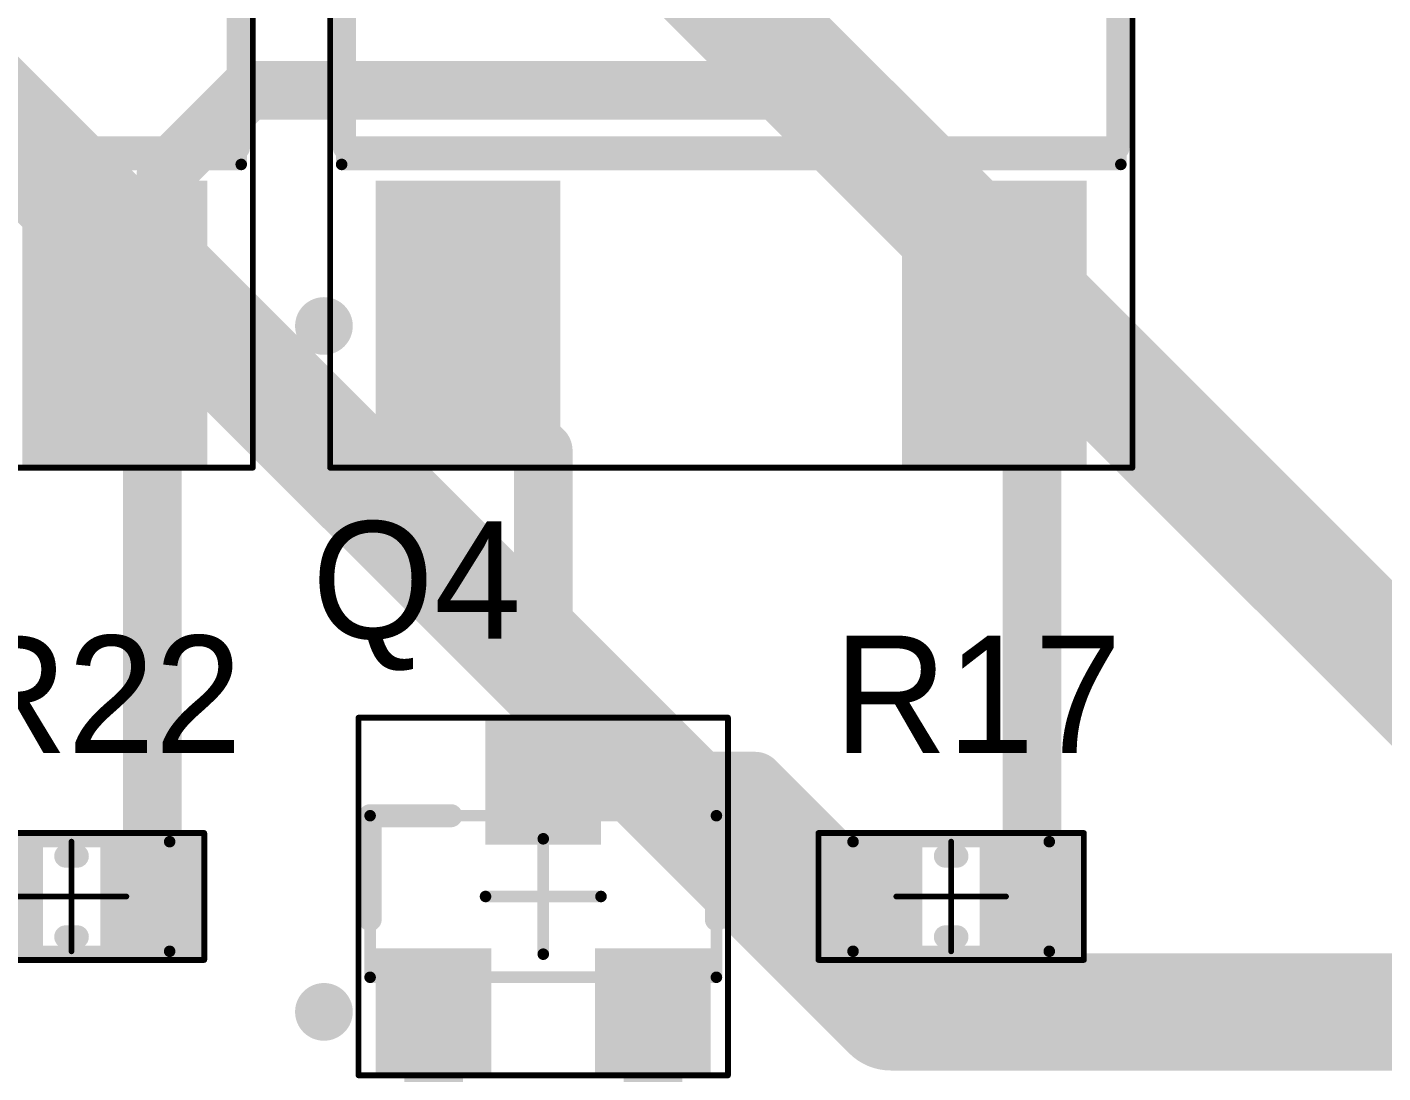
# Model space of a CAD drawing. Header units: millimetres. Extents: x 33 to 205, y 32 to 95.
# Drawn here: x 111.12 to 122.87, y 73.02 to 82.08 of the extents above; entities that cross this region are included whole.
import ezdxf

# ---------------------------------------------------------------- set-up
doc = ezdxf.new("R2010")
doc.units = ezdxf.units.MM
for name, color, linetype in [('BottomLayer', 5, 'Continuous'), ('Mechanical13', 56, 'Continuous'), ('Mechanical15', 56, 'Continuous'), ('TopLayer', 1, 'Continuous'), ('TopOverlay', 2, 'Continuous'), ('TopPaste', 8, 'Continuous'), ('TopSolder', 216, 'Continuous')]:
    doc.layers.add(name, color=color, linetype=linetype)

# ---------------------------------------------------------------- blocks, each defined once
blk = doc.blocks.new('RESC0603_1608__L_29')
at = {"layer": 'Mechanical13', "const_width": 0.0999998}
for points in [[(-0.8499983, -0.47499778), (-0.8499983, 0.47500286)], [(-0.8499983, 0.47500286), (0.8500008399999999, 0.47500286)], [(0.8500008399999999, -0.47499778), (0.8500008399999999, 0.47500286)], [(-0.8499983, -0.47499778), (0.8500008399999999, -0.47499778)]]:
    blk.add_lwpolyline(points, dxfattribs=at)
at = {"layer": 'Mechanical13', "const_width": 0.0499999}
for points in [[(-0.8749969799999999, 0.47500286, 1), (-0.8249996199999998, 0.47500286, 1)], [(-0.8749969799999999, 0.47500286, 1), (-0.8249996199999998, 0.47500286, 1)], [(0.8250021599999999, 0.47500286, 1), (0.87499952, 0.47500286, 1)], [(0.8250021599999999, 0.47500286, 1), (0.87499952, 0.47500286, 1)], [(-0.8749969799999999, -0.47499778, 1), (-0.8249996199999998, -0.47499778, 1)], [(-0.8749969799999999, -0.47499778, 1), (-0.8249996199999998, -0.47499778, 1)], [(0.8250021599999999, -0.47499778, 1), (0.87499952, -0.47499778, 1)], [(0.8250021599999999, -0.47499778, 1), (0.87499952, -0.47499778, 1)]]:
    blk.add_lwpolyline(points, format="xyb", close=True, dxfattribs=at)
at = {"layer": 'Mechanical15', "const_width": 0.0499999}
for points in [[(-1.1499977, -0.5499989), (-1.1499977, 0.55000144)], [(-1.1499977, 0.55000144), (1.15000024, 0.55000144)], [(2.54e-06, -0.47499778), (2.54e-06, 0.47500286)], [(1.15000024, -0.5499989), (1.15000024, 0.55000144)], [(-0.47499778, 2.54e-06), (0.47500032, 2.54e-06)], [(-1.1499977, -0.5499989), (1.15000024, -0.5499989)]]:
    blk.add_lwpolyline(points, dxfattribs=at)
at = {"layer": 'Mechanical15', "const_width": 0.02499868}
for points in [[(-1.16249704, 0.55000144, 1), (-1.13749836, 0.55000144, 1)], [(-1.16249704, 0.55000144, 1), (-1.13749836, 0.55000144, 1)], [(-0.0124968, 0.47500286, 1), (0.01250188, 0.47500286, 1)], [(1.1375009, 0.55000144, 1), (1.16249958, 0.55000144, 1)], [(1.1375009, 0.55000144, 1), (1.16249958, 0.55000144, 1)], [(-0.48749712, 2.54e-06, 1), (-0.46249844, 2.54e-06, 1)], [(0.46250098, 2.54e-06, 1), (0.4874996599999999, 2.54e-06, 1)], [(-0.0124968, -0.47499778, 1), (0.01250188, -0.47499778, 1)], [(-1.16249704, -0.5499989, 1), (-1.13749836, -0.5499989, 1)], [(-1.16249704, -0.5499989, 1), (-1.13749836, -0.5499989, 1)], [(1.1375009, -0.5499989, 1), (1.16249958, -0.5499989, 1)], [(1.1375009, -0.5499989, 1), (1.16249958, -0.5499989, 1)]]:
    blk.add_lwpolyline(points, format="xyb", close=True, dxfattribs=at)
at = {"layer": 'TopLayer'}
for points in [[(-0.3499993, -0.44999656), (-0.3499993, 0.4500016399999999), (-1.0499979, -0.44999656), (-1.0499979, 0.4500016399999999)], [(1.05000044, -0.44999656), (1.05000044, 0.4500016399999999), (0.35000184, -0.44999656), (0.35000184, 0.4500016399999999)]]:
    blk.add_solid(points, dxfattribs=at)
at = {"layer": 'TopOverlay', "const_width": 0.1999996}
for points in [[(-0.0499999, 0.35000184), (0.0499999, 0.35000184)], [(-0.0499999, -0.35000184), (0.0499999, -0.35000184)]]:
    blk.add_lwpolyline(points, dxfattribs=at)
at = {"layer": 'TopOverlay', "const_width": 0.0999998}
for points in [[(-0.0999998, 0.35000184, 1), (0, 0.35000184, 1)], [(0, 0.35000184, 1), (0.0999998, 0.35000184, 1)], [(-0.0999998, -0.35000184, 1), (0, -0.35000184, 1)], [(0, -0.35000184, 1), (0.0999998, -0.35000184, 1)]]:
    blk.add_lwpolyline(points, format="xyb", close=True, dxfattribs=at)
at = {"layer": 'TopPaste'}
for points in [[(-0.3499993, -0.44999656), (-0.3499993, 0.4500016399999999), (-1.0499979, -0.44999656), (-1.0499979, 0.4500016399999999)], [(1.05000044, -0.44999656), (1.05000044, 0.4500016399999999), (0.35000184, -0.44999656), (0.35000184, 0.4500016399999999)]]:
    blk.add_solid(points, dxfattribs=at)
at = {"layer": 'TopSolder'}
for points in [[(-0.2483993, -0.55159656), (-0.2483993, 0.5516016399999999), (-1.1515979, -0.55159656), (-1.1515979, 0.5516016399999999)], [(1.15160044, -0.55159656), (1.15160044, 0.5516016399999999), (0.24840184, -0.55159656), (0.24840184, 0.5516016399999999)]]:
    blk.add_solid(points, dxfattribs=at)
blk = doc.blocks.new('RESC0603_1608__L_36')
at = {"layer": 'Mechanical13', "const_width": 0.0999998}
for points in [[(-0.8499983, -0.47499778), (-0.8499983, 0.47500286)], [(-0.8499983, 0.47500286), (0.8500008399999999, 0.47500286)], [(0.8500008399999999, -0.47499778), (0.8500008399999999, 0.47500286)], [(-0.8499983, -0.47499778), (0.8500008399999999, -0.47499778)]]:
    blk.add_lwpolyline(points, dxfattribs=at)
at = {"layer": 'Mechanical13', "const_width": 0.0499999}
for points in [[(-0.8749969799999999, 0.47500286, 1), (-0.8249996199999998, 0.47500286, 1)], [(-0.8749969799999999, 0.47500286, 1), (-0.8249996199999998, 0.47500286, 1)], [(0.8250021599999999, 0.47500286, 1), (0.87499952, 0.47500286, 1)], [(0.8250021599999999, 0.47500286, 1), (0.87499952, 0.47500286, 1)], [(-0.8749969799999999, -0.47499778, 1), (-0.8249996199999998, -0.47499778, 1)], [(-0.8749969799999999, -0.47499778, 1), (-0.8249996199999998, -0.47499778, 1)], [(0.8250021599999999, -0.47499778, 1), (0.87499952, -0.47499778, 1)], [(0.8250021599999999, -0.47499778, 1), (0.87499952, -0.47499778, 1)]]:
    blk.add_lwpolyline(points, format="xyb", close=True, dxfattribs=at)
at = {"layer": 'Mechanical15', "const_width": 0.0499999}
for points in [[(-1.1499977, -0.5499989), (-1.1499977, 0.55000144)], [(-1.1499977, 0.55000144), (1.15000024, 0.55000144)], [(2.54e-06, -0.47499778), (2.54e-06, 0.47500286)], [(1.15000024, -0.5499989), (1.15000024, 0.55000144)], [(-0.47499778, 2.54e-06), (0.47500032, 2.54e-06)], [(-1.1499977, -0.5499989), (1.15000024, -0.5499989)]]:
    blk.add_lwpolyline(points, dxfattribs=at)
at = {"layer": 'Mechanical15', "const_width": 0.02499868}
for points in [[(-1.16249704, 0.55000144, 1), (-1.13749836, 0.55000144, 1)], [(-1.16249704, 0.55000144, 1), (-1.13749836, 0.55000144, 1)], [(-0.0124968, 0.47500286, 1), (0.01250188, 0.47500286, 1)], [(1.1375009, 0.55000144, 1), (1.16249958, 0.55000144, 1)], [(1.1375009, 0.55000144, 1), (1.16249958, 0.55000144, 1)], [(-0.48749712, 2.54e-06, 1), (-0.46249844, 2.54e-06, 1)], [(0.46250098, 2.54e-06, 1), (0.4874996599999999, 2.54e-06, 1)], [(-0.0124968, -0.47499778, 1), (0.01250188, -0.47499778, 1)], [(-1.16249704, -0.5499989, 1), (-1.13749836, -0.5499989, 1)], [(-1.16249704, -0.5499989, 1), (-1.13749836, -0.5499989, 1)], [(1.1375009, -0.5499989, 1), (1.16249958, -0.5499989, 1)], [(1.1375009, -0.5499989, 1), (1.16249958, -0.5499989, 1)]]:
    blk.add_lwpolyline(points, format="xyb", close=True, dxfattribs=at)
at = {"layer": 'TopLayer'}
for points in [[(-0.3499993, -0.44999656), (-0.3499993, 0.4500016399999999), (-1.0499979, -0.44999656), (-1.0499979, 0.4500016399999999)], [(1.05000044, -0.44999656), (1.05000044, 0.4500016399999999), (0.35000184, -0.44999656), (0.35000184, 0.4500016399999999)]]:
    blk.add_solid(points, dxfattribs=at)
at = {"layer": 'TopOverlay', "const_width": 0.1999996}
for points in [[(-0.0499999, 0.35000184), (0.0499999, 0.35000184)], [(-0.0499999, -0.35000184), (0.0499999, -0.35000184)]]:
    blk.add_lwpolyline(points, dxfattribs=at)
at = {"layer": 'TopOverlay', "const_width": 0.0999998}
for points in [[(-0.0999998, 0.35000184, 1), (0, 0.35000184, 1)], [(0, 0.35000184, 1), (0.0999998, 0.35000184, 1)], [(-0.0999998, -0.35000184, 1), (0, -0.35000184, 1)], [(0, -0.35000184, 1), (0.0999998, -0.35000184, 1)]]:
    blk.add_lwpolyline(points, format="xyb", close=True, dxfattribs=at)
at = {"layer": 'TopPaste'}
for points in [[(-0.3499993, -0.44999656), (-0.3499993, 0.4500016399999999), (-1.0499979, -0.44999656), (-1.0499979, 0.4500016399999999)], [(1.05000044, -0.44999656), (1.05000044, 0.4500016399999999), (0.35000184, -0.44999656), (0.35000184, 0.4500016399999999)]]:
    blk.add_solid(points, dxfattribs=at)
at = {"layer": 'TopSolder'}
for points in [[(-0.2483993, -0.55159656), (-0.2483993, 0.5516016399999999), (-1.1515979, -0.55159656), (-1.1515979, 0.5516016399999999)], [(1.15160044, -0.55159656), (1.15160044, 0.5516016399999999), (0.24840184, -0.55159656), (0.24840184, 0.5516016399999999)]]:
    blk.add_solid(points, dxfattribs=at)
blk = doc.blocks.new('VSIL_TO_252AA_3_V_45')
at = {"layer": 'Mechanical13', "const_width": 0.0999998}
for points in [[(-2.79999948, 3.3749996), (-2.79999948, -3.3749996)], [(-2.79999948, 3.3749996), (3.42000078, 3.3749996)], [(3.42000078, 3.3749996), (3.42000078, -3.3749996)], [(-2.79999948, -3.3749996), (3.42000078, -3.3749996)]]:
    blk.add_lwpolyline(points, dxfattribs=at)
at = {"layer": 'Mechanical13', "const_width": 0.0499999}
for points in [[(-2.82499816, 3.3749996, 1), (-2.7750008, 3.3749996, 1)], [(-2.82499816, 3.3749996, 1), (-2.7750008, 3.3749996, 1)], [(3.3950021, 3.3749996, 1), (3.44499946, 3.3749996, 1)], [(3.3950021, 3.3749996, 1), (3.44499946, 3.3749996, 1)], [(-2.82499816, -3.3749996, 1), (-2.7750008, -3.3749996, 1)], [(-2.82499816, -3.3749996, 1), (-2.7750008, -3.3749996, 1)], [(3.3950021, -3.3749996, 1), (3.44499946, -3.3749996, 1)], [(3.3950021, -3.3749996, 1), (3.44499946, -3.3749996, 1)]]:
    blk.add_lwpolyline(points, format="xyb", close=True, dxfattribs=at)
at = {"layer": 'Mechanical15'}
for points, const_width in [([(-5.427997779999999, 3.474999399999999), (-5.427997779999999, -3.474999399999999)], 0.0499999), ([(-5.427997779999999, 3.474999399999999), (5.43999928, 3.474999399999999)], 0.0499999), ([(5.43999928, 3.474999399999999), (5.43999928, -3.474999399999999)], 0.0499999), ([(0, 0.50000154), (0, -0.499999)], 0.0999998), ([(-0.499999, 0), (0.499999, 0)], 0.0999998), ([(-5.427997779999999, -3.474999399999999), (5.43999928, -3.474999399999999)], 0.0499999)]:
    blk.add_lwpolyline(points, dxfattribs=dict(at, const_width=const_width))
for points, const_width in [([(-5.44049712, 3.474999399999999, 1), (-5.415498439999999, 3.474999399999999, 1)], 0.02499868), ([(-5.44049712, 3.474999399999999, 1), (-5.415498439999999, 3.474999399999999, 1)], 0.02499868), ([(5.42749994, 3.474999399999999, 1), (5.45249862, 3.474999399999999, 1)], 0.02499868), ([(5.42749994, 3.474999399999999, 1), (5.45249862, 3.474999399999999, 1)], 0.02499868), ([(-0.02499868, 0.50000154, 1), (0.02499868, 0.50000154, 1)], 0.0499999), ([(-0.5249976799999999, 0, 1), (-0.47500032, 0, 1)], 0.0499999), ([(0.47500032, 0, 1), (0.5249976799999999, 0, 1)], 0.0499999), ([(-0.02499868, -0.499999, 1), (0.02499868, -0.499999, 1)], 0.0499999), ([(-5.44049712, -3.474999399999999, 1), (-5.415498439999999, -3.474999399999999, 1)], 0.02499868), ([(-5.44049712, -3.474999399999999, 1), (-5.415498439999999, -3.474999399999999, 1)], 0.02499868), ([(5.42749994, -3.474999399999999, 1), (5.45249862, -3.474999399999999, 1)], 0.02499868), ([(5.42749994, -3.474999399999999, 1), (5.45249862, -3.474999399999999, 1)], 0.02499868)]:
    blk.add_lwpolyline(points, format="xyb", close=True, dxfattribs=dict(at, const_width=const_width))
at = {"layer": 'TopLayer'}
for points in [[(-3.04199798, 1.58150052), (-3.04199798, 2.97850052), (-5.327997979999999, 1.58150052), (-5.327997979999999, 2.97850052)], [(5.33999948, -2.84499812), (5.33999948, 2.84499812), (-0.8399983199999999, -2.84499812), (-0.8399983199999999, 2.84499812)], [(-3.04199798, -2.97850052), (-3.04199798, -1.58150052), (-5.327997979999999, -2.97850052), (-5.327997979999999, -1.58150052)]]:
    blk.add_solid(points, dxfattribs=at)
at = {"layer": 'TopOverlay'}
for points, const_width in [([(-4.0749982, 3.52849942, 1), (-4.32500024, 3.52849942, 1)], 0.2499995), ([(-4.38749948, 3.52849942, 1), (-4.262500999999999, 3.52849942, 1)], 0.12499848), ([(-4.13749744, 3.52849942, 1), (-4.01249896, 3.52849942, 1)], 0.12499848), ([(-2.70699992, 3.35000092, 1), (-2.60700012, 3.35000092, 1)], 0.0999998), ([(-2.70699992, 3.35000092, 1), (-2.60700012, 3.35000092, 1)], 0.0999998), ([(-1.28999996, 3.35000092, 1), (-1.19000016, 3.35000092, 1)], 0.0999998), ([(-2.70699992, -3.34999838, 1), (-2.60700012, -3.34999838, 1)], 0.0999998), ([(-2.70699992, -3.34999838, 1), (-2.60700012, -3.34999838, 1)], 0.0999998), ([(-1.28999996, -3.34999838, 1), (-1.19000016, -3.34999838, 1)], 0.0999998)]:
    blk.add_lwpolyline(points, format="xyb", close=True, dxfattribs=dict(at, const_width=const_width))
at = {"layer": 'TopOverlay', "const_width": 0.1999996}
for points in [[(-2.65700002, 3.35000092), (-1.24000006, 3.35000092)], [(-2.65700002, 3.35000092), (-2.65700002, -3.34999838)], [(-2.65700002, -3.34999838), (-1.24000006, -3.34999838)]]:
    blk.add_lwpolyline(points, dxfattribs=at)
at = {"layer": 'TopPaste'}
for points in [[(-3.04199798, 1.58150052), (-3.04199798, 2.97850052), (-5.327997979999999, 1.58150052), (-5.327997979999999, 2.97850052)], [(5.33999948, -2.84499812), (5.33999948, 2.84499812), (-0.8399983199999999, -2.84499812), (-0.8399983199999999, 2.84499812)], [(-3.04199798, -2.97850052), (-3.04199798, -1.58150052), (-5.327997979999999, -2.97850052), (-5.327997979999999, -1.58150052)]]:
    blk.add_solid(points, dxfattribs=at)
at = {"layer": 'TopSolder'}
for points in [[(-2.94039798, 1.47990052), (-2.94039798, 3.08010052), (-5.42959798, 1.47990052), (-5.42959798, 3.08010052)], [(5.44159948, -2.94659812), (5.44159948, 2.94659812), (-0.94159832, -2.94659812), (-0.94159832, 2.94659812)], [(-2.94039798, -3.08010052), (-2.94039798, -1.47990052), (-5.42959798, -3.08010052), (-5.42959798, -1.47990052)]]:
    blk.add_solid(points, dxfattribs=at)
blk = doc.blocks.new('DIOD_SOT23_3_V_46')
at = {"layer": 'Mechanical13', "const_width": 0.0999998}
for points in [[(-0.7000011399999999, 1.49999954), (-0.7000011399999999, -1.49999954)], [(-0.7000011399999999, 1.49999954), (0.6999985999999999, 1.49999954)], [(0.6999985999999999, 1.49999954), (0.6999985999999999, -1.49999954)], [(-0.7000011399999999, -1.49999954), (0.6999985999999999, -1.49999954)]]:
    blk.add_lwpolyline(points, dxfattribs=at)
at = {"layer": 'Mechanical13', "const_width": 0.0499999}
for points in [[(-0.72499982, 1.49999954, 1), (-0.67500246, 1.49999954, 1)], [(-0.72499982, 1.49999954, 1), (-0.67500246, 1.49999954, 1)], [(0.67499992, 1.49999954, 1), (0.72499728, 1.49999954, 1)], [(0.67499992, 1.49999954, 1), (0.72499728, 1.49999954, 1)], [(-0.72499982, -1.49999954, 1), (-0.67500246, -1.49999954, 1)], [(-0.72499982, -1.49999954, 1), (-0.67500246, -1.49999954, 1)], [(0.67499992, -1.49999954, 1), (0.72499728, -1.49999954, 1)], [(0.67499992, -1.49999954, 1), (0.72499728, -1.49999954, 1)]]:
    blk.add_lwpolyline(points, format="xyb", close=True, dxfattribs=at)
at = {"layer": 'Mechanical15'}
for points, const_width in [([(-1.54999944, 1.60000188), (-1.54999944, -1.59999934)], 0.0499999), ([(-1.54999944, 1.60000188), (1.54999944, 1.60000188)], 0.0499999), ([(1.54999944, 1.60000188), (1.54999944, -1.59999934)], 0.0499999), ([(0, 0.50000154), (0, -0.499999)], 0.0999998), ([(-0.50000154, 0), (0.499999, 0)], 0.0999998), ([(-1.54999944, -1.59999934), (1.54999944, -1.59999934)], 0.0499999)]:
    blk.add_lwpolyline(points, dxfattribs=dict(at, const_width=const_width))
for points, const_width in [([(-1.56249878, 1.60000188, 1), (-1.5375001, 1.60000188, 1)], 0.02499868), ([(-1.56249878, 1.60000188, 1), (-1.5375001, 1.60000188, 1)], 0.02499868), ([(1.5375001, 1.60000188, 1), (1.56249878, 1.60000188, 1)], 0.02499868), ([(1.5375001, 1.60000188, 1), (1.56249878, 1.60000188, 1)], 0.02499868), ([(-0.02499868, 0.50000154, 1), (0.02499868, 0.50000154, 1)], 0.0499999), ([(-0.52500022, 0, 1), (-0.47500286, 0, 1)], 0.0499999), ([(0.47500032, 0, 1), (0.5249976799999999, 0, 1)], 0.0499999), ([(-0.02499868, -0.499999, 1), (0.02499868, -0.499999, 1)], 0.0499999), ([(-1.56249878, -1.59999934, 1), (-1.5375001, -1.59999934, 1)], 0.02499868), ([(-1.56249878, -1.59999934, 1), (-1.5375001, -1.59999934, 1)], 0.02499868), ([(1.5375001, -1.59999934, 1), (1.56249878, -1.59999934, 1)], 0.02499868), ([(1.5375001, -1.59999934, 1), (1.56249878, -1.59999934, 1)], 0.02499868)]:
    blk.add_lwpolyline(points, format="xyb", close=True, dxfattribs=dict(at, const_width=const_width))
at = {"layer": 'TopLayer'}
for points in [[(-0.55000144, 0.55000144), (-0.55000144, 1.34999984), (-1.44999964, 0.55000144), (-1.44999964, 1.34999984)], [(1.44999964, -0.3999992), (1.44999964, 0.3999992), (0.55000144, -0.3999992), (0.55000144, 0.3999992)], [(-0.55000144, -1.3499973), (-0.55000144, -0.5499989), (-1.44999964, -1.3499973), (-1.44999964, -0.5499989)]]:
    blk.add_solid(points, dxfattribs=at)
at = {"layer": 'TopOverlay'}
for points, const_width in [([(-0.87499952, 1.90000128, 1), (-1.12500156, 1.90000128, 1)], 0.2499995), ([(-1.1875008, 1.90000128, 1), (-1.06250232, 1.90000128, 1)], 0.12499848), ([(-0.93749876, 1.90000128, 1), (-0.81250028, 1.90000128, 1)], 0.12499848), ([(-0.2499995, 1.49999954, 1), (-0.1499997, 1.49999954, 1)], 0.0999998), ([(0.6499986999999999, 1.49999954, 1), (0.7499985, 1.49999954, 1)], 0.0999998), ([(0.6499986999999999, 1.49999954, 1), (0.7499985, 1.49999954, 1)], 0.0999998), ([(0.6499986999999999, 0.8000009399999999, 1), (0.7499985, 0.8000009399999999, 1)], 0.0999998), ([(0.6499986999999999, -0.7999984, 1), (0.7499985, -0.7999984, 1)], 0.0999998), ([(-0.2499995, -1.49999954, 1), (-0.1499997, -1.49999954, 1)], 0.0999998), ([(0.6499986999999999, -1.49999954, 1), (0.7499985, -1.49999954, 1)], 0.0999998), ([(0.6499986999999999, -1.49999954, 1), (0.7499985, -1.49999954, 1)], 0.0999998)]:
    blk.add_lwpolyline(points, format="xyb", close=True, dxfattribs=dict(at, const_width=const_width))
at = {"layer": 'TopOverlay', "const_width": 0.1999996}
for points in [[(-0.1999996, 1.49999954), (0.6999985999999999, 1.49999954)], [(0.6999985999999999, 1.49999954), (0.6999985999999999, 0.8000009399999999)], [(0.6999985999999999, -0.7999984), (0.6999985999999999, -1.49999954)], [(-0.1999996, -1.49999954), (0.6999985999999999, -1.49999954)]]:
    blk.add_lwpolyline(points, dxfattribs=at)
at = {"layer": 'TopPaste'}
for points in [[(-0.55000144, 0.55000144), (-0.55000144, 1.34999984), (-1.44999964, 0.55000144), (-1.44999964, 1.34999984)], [(1.44999964, -0.3999992), (1.44999964, 0.3999992), (0.55000144, -0.3999992), (0.55000144, 0.3999992)], [(-0.55000144, -1.3499973), (-0.55000144, -0.5499989), (-1.44999964, -1.3499973), (-1.44999964, -0.5499989)]]:
    blk.add_solid(points, dxfattribs=at)
at = {"layer": 'TopSolder'}
for points in [[(-0.4484014399999999, 0.4484014399999999), (-0.4484014399999999, 1.45159984), (-1.55159964, 0.4484014399999999), (-1.55159964, 1.45159984)], [(1.55159964, -0.5015992), (1.55159964, 0.5015992), (0.4484014399999999, -0.5015992), (0.4484014399999999, 0.5015992)], [(-0.4484014399999999, -1.4515973), (-0.4484014399999999, -0.4483988999999999), (-1.55159964, -1.4515973), (-1.55159964, -0.4483988999999999)]]:
    blk.add_solid(points, dxfattribs=at)
blk = doc.blocks.new('VSIL_TO_252AA_3_V_47')
at = {"layer": 'Mechanical13', "const_width": 0.0999998}
for points in [[(-2.79999948, 3.3749996), (-2.79999948, -3.3749996)], [(-2.79999948, 3.3749996), (3.42000078, 3.3749996)], [(3.42000078, 3.3749996), (3.42000078, -3.3749996)], [(-2.79999948, -3.3749996), (3.42000078, -3.3749996)]]:
    blk.add_lwpolyline(points, dxfattribs=at)
at = {"layer": 'Mechanical13', "const_width": 0.0499999}
for points in [[(-2.82499816, 3.3749996, 1), (-2.7750008, 3.3749996, 1)], [(-2.82499816, 3.3749996, 1), (-2.7750008, 3.3749996, 1)], [(3.3950021, 3.3749996, 1), (3.44499946, 3.3749996, 1)], [(3.3950021, 3.3749996, 1), (3.44499946, 3.3749996, 1)], [(-2.82499816, -3.3749996, 1), (-2.7750008, -3.3749996, 1)], [(-2.82499816, -3.3749996, 1), (-2.7750008, -3.3749996, 1)], [(3.3950021, -3.3749996, 1), (3.44499946, -3.3749996, 1)], [(3.3950021, -3.3749996, 1), (3.44499946, -3.3749996, 1)]]:
    blk.add_lwpolyline(points, format="xyb", close=True, dxfattribs=at)
at = {"layer": 'Mechanical15'}
for points, const_width in [([(-5.427997779999999, 3.474999399999999), (-5.427997779999999, -3.474999399999999)], 0.0499999), ([(-5.427997779999999, 3.474999399999999), (5.43999928, 3.474999399999999)], 0.0499999), ([(5.43999928, 3.474999399999999), (5.43999928, -3.474999399999999)], 0.0499999), ([(0, 0.50000154), (0, -0.499999)], 0.0999998), ([(-0.499999, 0), (0.499999, 0)], 0.0999998), ([(-5.427997779999999, -3.474999399999999), (5.43999928, -3.474999399999999)], 0.0499999)]:
    blk.add_lwpolyline(points, dxfattribs=dict(at, const_width=const_width))
for points, const_width in [([(-5.44049712, 3.474999399999999, 1), (-5.415498439999999, 3.474999399999999, 1)], 0.02499868), ([(-5.44049712, 3.474999399999999, 1), (-5.415498439999999, 3.474999399999999, 1)], 0.02499868), ([(5.42749994, 3.474999399999999, 1), (5.45249862, 3.474999399999999, 1)], 0.02499868), ([(5.42749994, 3.474999399999999, 1), (5.45249862, 3.474999399999999, 1)], 0.02499868), ([(-0.02499868, 0.50000154, 1), (0.02499868, 0.50000154, 1)], 0.0499999), ([(-0.5249976799999999, 0, 1), (-0.47500032, 0, 1)], 0.0499999), ([(0.47500032, 0, 1), (0.5249976799999999, 0, 1)], 0.0499999), ([(-0.02499868, -0.499999, 1), (0.02499868, -0.499999, 1)], 0.0499999), ([(-5.44049712, -3.474999399999999, 1), (-5.415498439999999, -3.474999399999999, 1)], 0.02499868), ([(-5.44049712, -3.474999399999999, 1), (-5.415498439999999, -3.474999399999999, 1)], 0.02499868), ([(5.42749994, -3.474999399999999, 1), (5.45249862, -3.474999399999999, 1)], 0.02499868), ([(5.42749994, -3.474999399999999, 1), (5.45249862, -3.474999399999999, 1)], 0.02499868)]:
    blk.add_lwpolyline(points, format="xyb", close=True, dxfattribs=dict(at, const_width=const_width))
at = {"layer": 'TopLayer'}
for points in [[(-3.04199798, 1.58150052), (-3.04199798, 2.97850052), (-5.327997979999999, 1.58150052), (-5.327997979999999, 2.97850052)], [(5.33999948, -2.84499812), (5.33999948, 2.84499812), (-0.8399983199999999, -2.84499812), (-0.8399983199999999, 2.84499812)], [(-3.04199798, -2.97850052), (-3.04199798, -1.58150052), (-5.327997979999999, -2.97850052), (-5.327997979999999, -1.58150052)]]:
    blk.add_solid(points, dxfattribs=at)
at = {"layer": 'TopOverlay'}
for points, const_width in [([(-4.0749982, 3.52849942, 1), (-4.32500024, 3.52849942, 1)], 0.2499995), ([(-4.38749948, 3.52849942, 1), (-4.262500999999999, 3.52849942, 1)], 0.12499848), ([(-4.13749744, 3.52849942, 1), (-4.01249896, 3.52849942, 1)], 0.12499848), ([(-2.70699992, 3.35000092, 1), (-2.60700012, 3.35000092, 1)], 0.0999998), ([(-2.70699992, 3.35000092, 1), (-2.60700012, 3.35000092, 1)], 0.0999998), ([(-1.28999996, 3.35000092, 1), (-1.19000016, 3.35000092, 1)], 0.0999998), ([(-2.70699992, -3.34999838, 1), (-2.60700012, -3.34999838, 1)], 0.0999998), ([(-2.70699992, -3.34999838, 1), (-2.60700012, -3.34999838, 1)], 0.0999998), ([(-1.28999996, -3.34999838, 1), (-1.19000016, -3.34999838, 1)], 0.0999998)]:
    blk.add_lwpolyline(points, format="xyb", close=True, dxfattribs=dict(at, const_width=const_width))
at = {"layer": 'TopOverlay', "const_width": 0.1999996}
for points in [[(-2.65700002, 3.35000092), (-1.24000006, 3.35000092)], [(-2.65700002, 3.35000092), (-2.65700002, -3.34999838)], [(-2.65700002, -3.34999838), (-1.24000006, -3.34999838)]]:
    blk.add_lwpolyline(points, dxfattribs=at)
at = {"layer": 'TopPaste'}
for points in [[(-3.04199798, 1.58150052), (-3.04199798, 2.97850052), (-5.327997979999999, 1.58150052), (-5.327997979999999, 2.97850052)], [(5.33999948, -2.84499812), (5.33999948, 2.84499812), (-0.8399983199999999, -2.84499812), (-0.8399983199999999, 2.84499812)], [(-3.04199798, -2.97850052), (-3.04199798, -1.58150052), (-5.327997979999999, -2.97850052), (-5.327997979999999, -1.58150052)]]:
    blk.add_solid(points, dxfattribs=at)
at = {"layer": 'TopSolder'}
for points in [[(-2.94039798, 1.47990052), (-2.94039798, 3.08010052), (-5.42959798, 1.47990052), (-5.42959798, 3.08010052)], [(5.44159948, -2.94659812), (5.44159948, 2.94659812), (-0.94159832, -2.94659812), (-0.94159832, 2.94659812)], [(-2.94039798, -3.08010052), (-2.94039798, -1.47990052), (-5.42959798, -3.08010052), (-5.42959798, -1.47990052)]]:
    blk.add_solid(points, dxfattribs=at)

msp = doc.modelspace()

# ---------------------------------------------------------------- linework, layer by layer
at = {"layer": 'BottomLayer', "const_width": 1.016}
for points in [[(101.981, 90.16999999999999), (118.60200054, 73.54899945999999)], [(109.601, 89.916), (124.20599746, 75.31100254)], [(118.60200054, 73.54899945999999), (130.01258478, 73.54899945999999)]]:
    msp.add_lwpolyline(points, dxfattribs=at)
at = {"layer": 'BottomLayer', "const_width": 0.508}
msp.add_lwpolyline([(118.34800054, 73.54899945999999, 1), (118.85600054, 73.54899945999999, 1)], format="xyb", close=True, dxfattribs=at)
msp.add_lwpolyline([(118.34800054, 73.54899945999999, 1), (118.85600054, 73.54899945999999, 1)], format="xyb", close=True, dxfattribs=at)
at = {"layer": 'TopLayer', "const_width": 0.508}
for points in [[(110.744, 81.53399999999999), (111.43650052, 80.84149948)], [(112.32550052, 80.82950052), (113.03, 81.53399999999999)], [(113.03, 81.53399999999999), (118.22999976, 81.53399999999999)], [(118.22999976, 81.53399999999999), (119.05650052, 80.70749923999999)], [(111.43650052, 79.95250202), (111.43650052, 80.84149948)], [(112.32550052, 79.95250202), (112.32550052, 80.82950052)], [(119.05650052, 79.95250202), (119.05650052, 80.70749923999999)], [(111.43650052, 79.95250202), (111.88100052, 79.50800201999999)], [(111.88100052, 79.50800201999999), (112.32550052, 79.95250202)], [(119.05650052, 79.95250202), (119.50100052, 79.50800201999999)], [(111.88100052, 79.50800201999999), (112.20600114, 79.1830014)], [(114.94099948, 79.06350201999999), (114.94099948, 79.50800201999999)], [(119.50100052, 79.50800201999999), (119.82600114, 79.1830014)], [(112.20600114, 74.54900253999999), (112.20600114, 79.1830014)], [(119.82600114, 74.54900253999999), (119.82600114, 79.1830014)], [(114.94099948, 79.06350201999999), (115.5925044, 78.4119971)], [(115.5925044, 75.54900054), (115.5925044, 78.4119971)], [(115.5925044, 75.54900054), (117.4260034, 75.54900054)], [(117.4260034, 75.54900054), (118.22999976, 74.74500418)], [(118.22999976, 74.74500418), (118.32999956, 74.74500418)], [(118.32999956, 74.74500418), (118.4260014, 74.64900234)], [(118.4260014, 74.54900253999999), (118.4260014, 74.64900234)], [(114.64250376, 71.78150236), (114.64250376, 73.54899945999999)], [(116.5425025, 72.28150136), (116.5425025, 73.54899945999999)]]:
    msp.add_lwpolyline(points, dxfattribs=at)
at = {"layer": 'TopLayer', "const_width": 0.254}
for points in [[(112.903, 81.53399999999999, 1), (113.157, 81.53399999999999, 1)], [(112.903, 81.53399999999999, 1), (113.157, 81.53399999999999, 1)], [(118.10299976, 81.53399999999999, 1), (118.35699976, 81.53399999999999, 1)], [(118.10299976, 81.53399999999999, 1), (118.35699976, 81.53399999999999, 1)], [(111.30950052, 80.84149948, 1), (111.56350052, 80.84149948, 1)], [(111.30950052, 80.84149948, 1), (111.56350052, 80.84149948, 1)], [(112.19850052, 80.82950052, 1), (112.45250052, 80.82950052, 1)], [(112.19850052, 80.82950052, 1), (112.45250052, 80.82950052, 1)], [(118.92950052, 80.70749923999999, 1), (119.18350052, 80.70749923999999, 1)], [(118.92950052, 80.70749923999999, 1), (119.18350052, 80.70749923999999, 1)], [(111.30950052, 79.95250202, 1), (111.56350052, 79.95250202, 1)], [(111.30950052, 79.95250202, 1), (111.56350052, 79.95250202, 1)], [(112.19850052, 79.95250202, 1), (112.45250052, 79.95250202, 1)], [(112.19850052, 79.95250202, 1), (112.45250052, 79.95250202, 1)], [(118.92950052, 79.95250202, 1), (119.18350052, 79.95250202, 1)], [(118.92950052, 79.95250202, 1), (119.18350052, 79.95250202, 1)], [(111.75400052, 79.50800201999999, 1), (112.00800052, 79.50800201999999, 1)], [(111.75400052, 79.50800201999999, 1), (112.00800052, 79.50800201999999, 1)], [(111.75400052, 79.50800201999999, 1), (112.00800052, 79.50800201999999, 1)], [(114.81399948, 79.50800201999999, 1), (115.06799948, 79.50800201999999, 1)], [(119.37400052, 79.50800201999999, 1), (119.62800052, 79.50800201999999, 1)], [(119.37400052, 79.50800201999999, 1), (119.62800052, 79.50800201999999, 1)], [(112.07900114, 79.1830014, 1), (112.33300114, 79.1830014, 1)], [(112.07900114, 79.1830014, 1), (112.33300114, 79.1830014, 1)], [(119.69900114, 79.1830014, 1), (119.95300114, 79.1830014, 1)], [(119.69900114, 79.1830014, 1), (119.95300114, 79.1830014, 1)], [(114.81399948, 79.06350201999999, 1), (115.06799948, 79.06350201999999, 1)], [(114.81399948, 79.06350201999999, 1), (115.06799948, 79.06350201999999, 1)], [(115.4655044, 78.4119971, 1), (115.7195044, 78.4119971, 1)], [(115.4655044, 78.4119971, 1), (115.7195044, 78.4119971, 1)], [(115.4655044, 75.54900054, 1), (115.7195044, 75.54900054, 1)], [(115.4655044, 75.54900054, 1), (115.7195044, 75.54900054, 1)], [(117.2990034, 75.54900054, 1), (117.5530034, 75.54900054, 1)], [(117.2990034, 75.54900054, 1), (117.5530034, 75.54900054, 1)], [(118.10299976, 74.74500418, 1), (118.35699976, 74.74500418, 1)], [(118.10299976, 74.74500418, 1), (118.35699976, 74.74500418, 1)], [(118.20299956, 74.74500418, 1), (118.45699956, 74.74500418, 1)], [(118.20299956, 74.74500418, 1), (118.45699956, 74.74500418, 1)], [(118.2990014, 74.64900234, 1), (118.5530014, 74.64900234, 1)], [(118.2990014, 74.64900234, 1), (118.5530014, 74.64900234, 1)], [(112.07900114, 74.54900253999999, 1), (112.33300114, 74.54900253999999, 1)], [(118.2990014, 74.54900253999999, 1), (118.5530014, 74.54900253999999, 1)], [(119.69900114, 74.54900253999999, 1), (119.95300114, 74.54900253999999, 1)], [(114.51550376, 73.54899945999999, 1), (114.76950376, 73.54899945999999, 1)], [(116.4155025, 73.54899945999999, 1), (116.6695025, 73.54899945999999, 1)]]:
    msp.add_lwpolyline(points, format="xyb", close=True, dxfattribs=at)

# ---------------------------------------------------------------- block references
at = {"rotation": 90}
for name, p in [('VSIL_TO_252AA_3_V_45', (109.601, 83.693)), ('VSIL_TO_252AA_3_V_47', (117.221, 83.693)), ('DIOD_SOT23_3_V_46', (115.5925044, 74.54899999999999))]:
    msp.add_blockref(name, p, dxfattribs=at)
for name, p in [('RESC0603_1608__L_29', (111.506, 74.54899999999999)), ('RESC0603_1608__L_36', (119.126, 74.54899999999999))]:
    msp.add_blockref(name, p)

# ---------------------------------------------------------------- texts
at = {"layer": 'TopOverlay'}
for s, p in [('Q4', (113.5888, 76.7842)), ('R22', (110.49, 75.7936)), ('R17', (118.11, 75.7936))]:
    msp.add_text(s, height=1.016, dxfattribs=at).set_placement(p)

doc.saveas('drawing.dxf')
